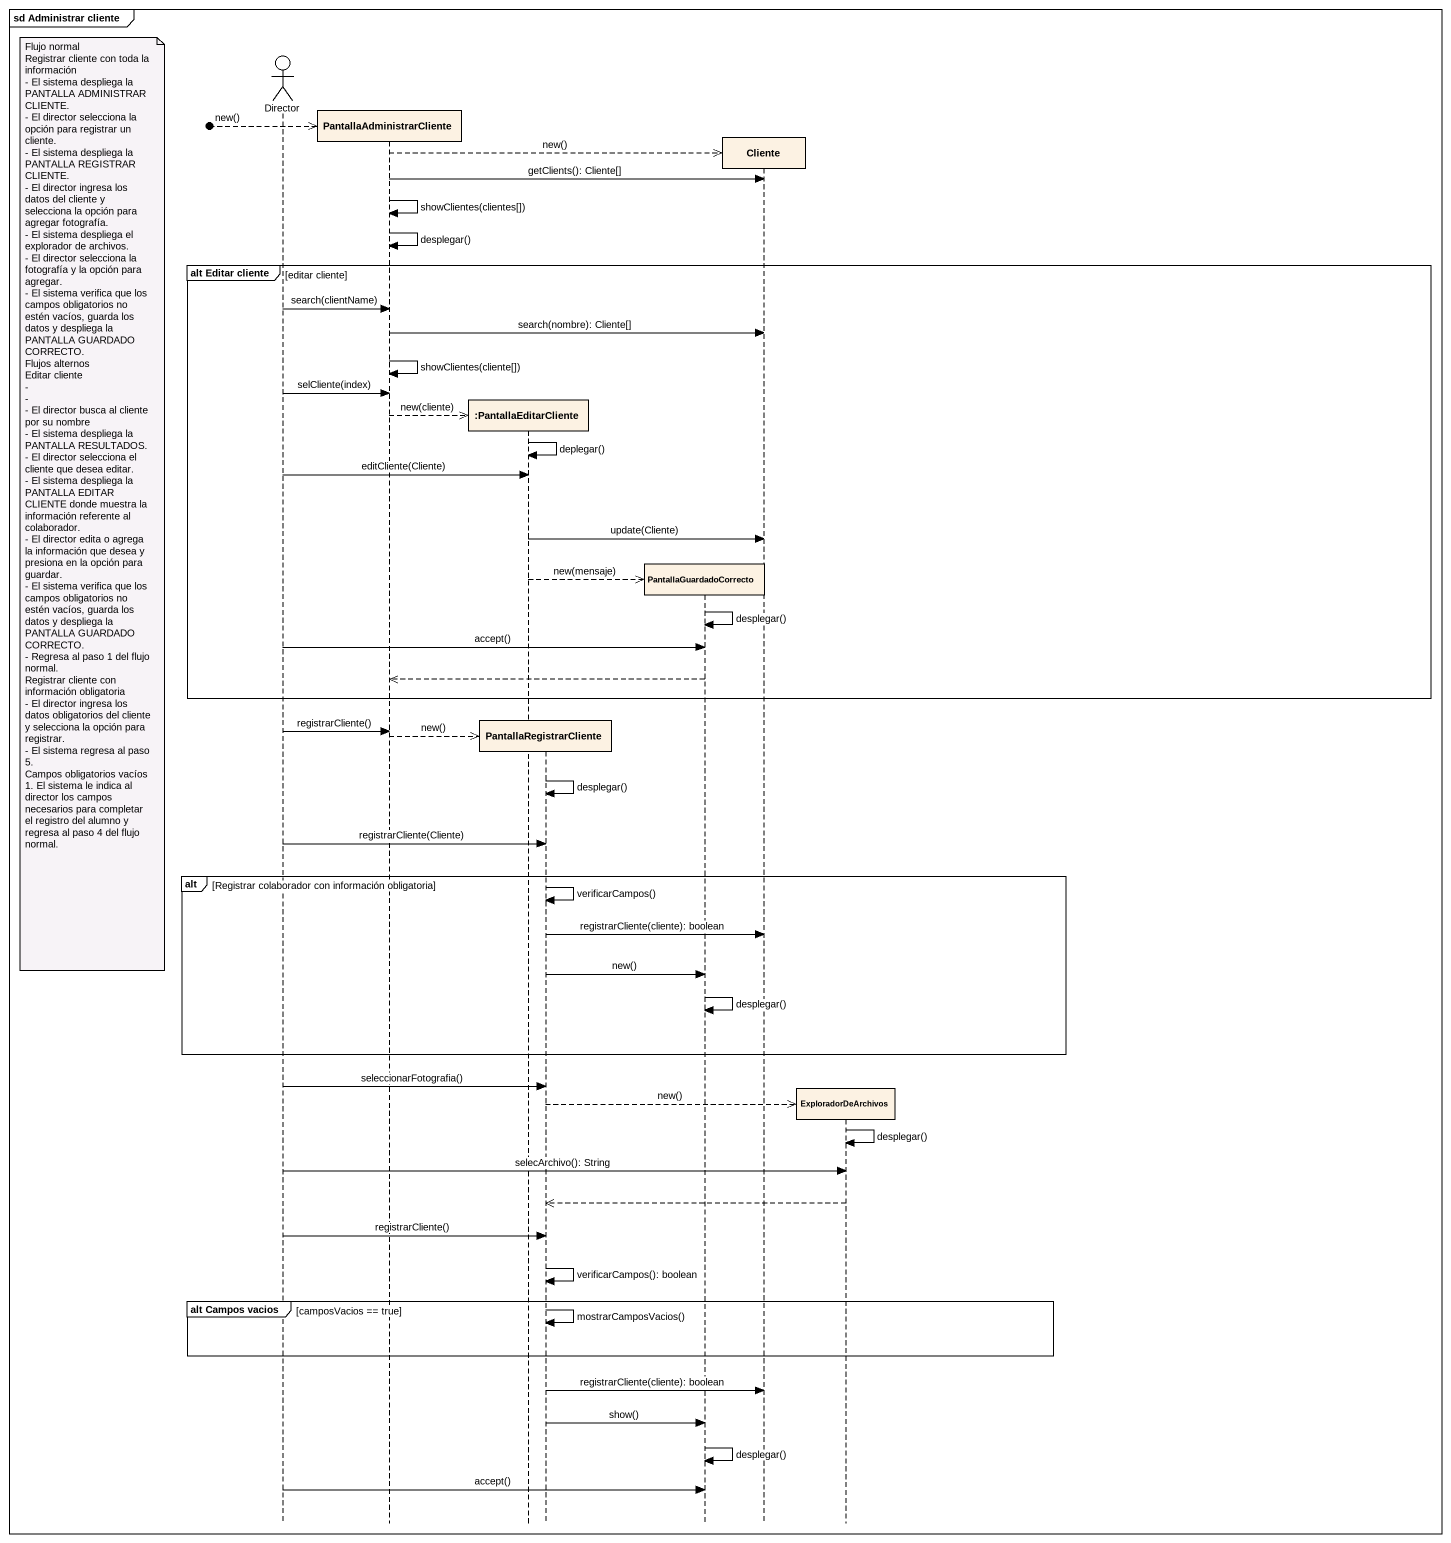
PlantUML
@startuml
mainframe sd Administrar cliente
hide footbox
actor Director
participant PantallaAdministrarCliente
participant ":PantallaEditarCliente" as PantallaEditarCliente
participant PantallaRegistrarCliente
participant PantallaGuardadoCorrecto
participant Cliente
participant ExploradorDeArchivos

[o-->> PantallaAdministrarCliente : new()
PantallaAdministrarCliente -->> Cliente ** : new()
PantallaAdministrarCliente -> Cliente : getClients(): Cliente[]
PantallaAdministrarCliente -> PantallaAdministrarCliente : showClientes(clientes[])
PantallaAdministrarCliente -> PantallaAdministrarCliente : desplegar()
group alt Editar cliente [editar cliente]
  Director -> PantallaAdministrarCliente : search(clientName)
  PantallaAdministrarCliente -> Cliente : search(nombre): Cliente[]
  PantallaAdministrarCliente -> PantallaAdministrarCliente : showClientes(cliente[])
  Director -> PantallaAdministrarCliente : selCliente(index)
  PantallaAdministrarCliente -->> PantallaEditarCliente ** : new(cliente)
  PantallaEditarCliente -> PantallaEditarCliente : deplegar()
  Director -> PantallaEditarCliente : editCliente(Cliente)
  note left of Director
    Flujo normal
    Registrar cliente con toda la información
    - El sistema despliega la PANTALLA ADMINISTRAR CLIENTE.
    - El director selecciona la opción para registrar un cliente.
    - El sistema despliega la PANTALLA REGISTRAR CLIENTE.
    - El director ingresa los datos del cliente y selecciona la opción para agregar fotografía.
    - El sistema despliega el explorador de archivos.
    - El director selecciona la fotografía y la opción para agregar.
    - El sistema verifica que los campos obligatorios no estén vacíos, guarda los datos y despliega la PANTALLA GUARDADO CORRECTO.
    Flujos alternos
    Editar cliente
    -
    -
    - El director busca al cliente por su nombre
    - El sistema despliega la PANTALLA RESULTADOS.
    - El director selecciona el cliente que desea editar.
    - El sistema despliega la PANTALLA EDITAR CLIENTE donde muestra la información referente al colaborador.
    - El director edita o agrega la información que desea y presiona en la opción para guardar.
    - El sistema verifica que los campos obligatorios no estén vacíos, guarda los datos y despliega la PANTALLA GUARDADO CORRECTO.
    - Regresa al paso 1 del flujo normal.
    Registrar cliente con información obligatoria
    - El director ingresa los datos obligatorios del cliente y selecciona la opción para registrar.
    - El sistema regresa al paso 5.
    Campos obligatorios vacíos
    1. El sistema le indica al director los campos necesarios para completar el registro del alumno y regresa al paso 4 del flujo normal.
  end note
  PantallaEditarCliente -> Cliente : update(Cliente)
  PantallaEditarCliente -->> PantallaGuardadoCorrecto ** : new(mensaje)
  PantallaGuardadoCorrecto -> PantallaGuardadoCorrecto : desplegar()
  Director -> PantallaGuardadoCorrecto : accept()
  PantallaGuardadoCorrecto -->> PantallaAdministrarCliente
end
Director -> PantallaAdministrarCliente : registrarCliente()
PantallaAdministrarCliente -->> PantallaRegistrarCliente ** : new()
PantallaRegistrarCliente -> PantallaRegistrarCliente : desplegar()
Director -> PantallaRegistrarCliente : registrarCliente(Cliente)
alt Registrar colaborador con información obligatoria
  PantallaRegistrarCliente -> PantallaRegistrarCliente : verificarCampos()
  PantallaRegistrarCliente -> Cliente : registrarCliente(cliente): boolean
  PantallaRegistrarCliente -> PantallaGuardadoCorrecto : new()
  PantallaGuardadoCorrecto -> PantallaGuardadoCorrecto : desplegar()
end
Director -> PantallaRegistrarCliente : seleccionarFotografia()
PantallaRegistrarCliente -->> ExploradorDeArchivos ** : new()
ExploradorDeArchivos -> ExploradorDeArchivos : desplegar()
Director -> ExploradorDeArchivos : selecArchivo(): String
ExploradorDeArchivos -->> PantallaRegistrarCliente
Director -> PantallaRegistrarCliente : registrarCliente()
PantallaRegistrarCliente -> PantallaRegistrarCliente : verificarCampos(): boolean
group alt Campos vacios [camposVacios == true]
  PantallaRegistrarCliente -> PantallaRegistrarCliente : mostrarCamposVacios()
end
PantallaRegistrarCliente -> Cliente : registrarCliente(cliente): boolean
PantallaRegistrarCliente -> PantallaGuardadoCorrecto : show()
PantallaGuardadoCorrecto -> PantallaGuardadoCorrecto : desplegar()
Director -> PantallaGuardadoCorrecto : accept()
@enduml
